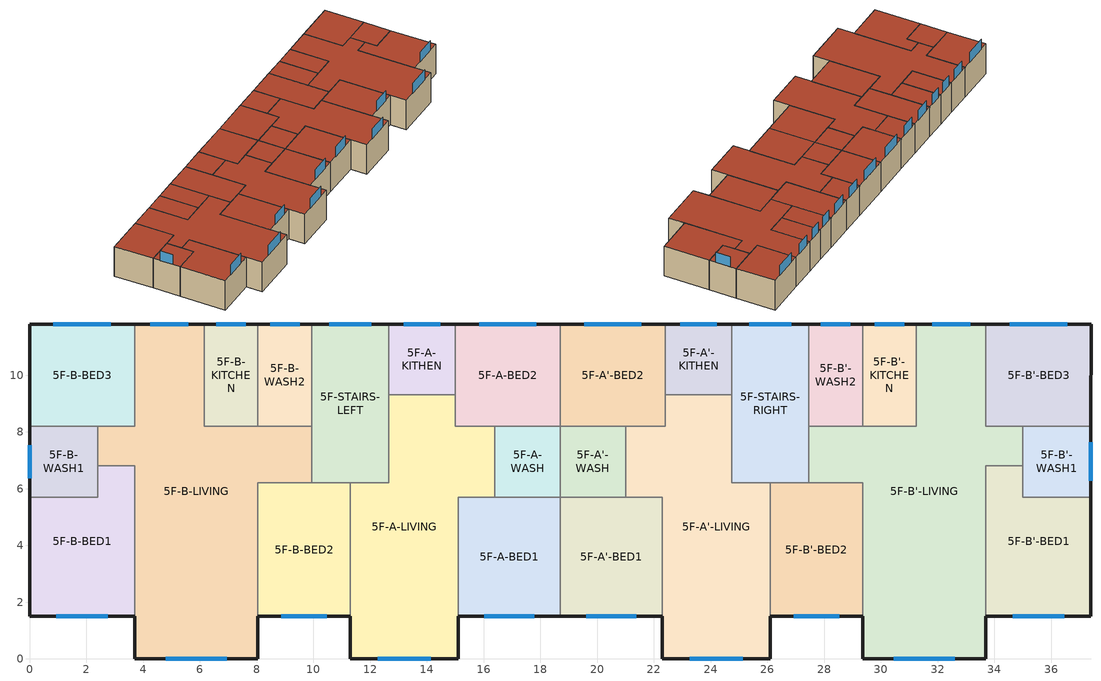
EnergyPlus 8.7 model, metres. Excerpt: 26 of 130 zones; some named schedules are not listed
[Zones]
5F-A'-BED1
 floor to 4F-A'-BED1 (Interior Floor): 18.7,5.7 22.3,5.7 22.3,1.5 18.7,1.5 z12
 wall outside (Exterior Wall): 18.7,1.5 22.3,1.5 z12:15
 wall to 5F-A-BED1 (Interior Wall): 18.7,5.7 18.7,1.5 z12:15
 wall to 5F-A'-WASH (Interior Wall): 21,5.7 18.7,5.7 z12:15
 wall to 5F-A'-LIVING (Interior Wall): 22.3,1.5 22.3,5.7 21,5.7 z12:15
 window (Exterior Window): 19.62,1.5 21.38,1.5 z15:16
 roof outside (Exterior Roof): 22.3,1.5 22.3,5.7 18.7,5.7 18.7,1.5 z15
5F-A'-BED2
 floor to 4F-A'-BED2 (Interior Floor): 18.7,11.8 22.4,11.8 22.4,8.2 18.7,8.2 z12
 wall outside (Exterior Wall): 22.4,11.8 18.7,11.8 z12:15
 wall to 5F-A'-LIVING (Interior Wall): 21,8.2 22.4,8.2 22.4,9.31 z12:15
 wall to 5F-A'-WASH (Interior Wall): 18.7,8.2 21,8.2 z12:15
 wall to 5F-A-BED2 (Interior Wall): 18.7,11.8 18.7,8.2 z12:15
 wall to 5F-A'-KITHEN (Interior Wall): 22.4,9.31 22.4,11.8 z12:15
 window (Exterior Window): 21.56,11.8 19.54,11.8 z15:16
 roof outside (Exterior Roof): 22.4,8.2 22.4,11.8 18.7,11.8 18.7,8.2 z15
5F-A'-KITHEN
 floor to 4F-A'-KITHEN (Interior Floor): 24.75,11.8 24.75,9.31 22.4,9.31 22.4,11.8 z12
 wall outside (Exterior Wall): 24.75,11.8 22.4,11.8 z12:15
 wall to 5F-STAIRS-RIGHT (Interior Wall): 24.75,9.31 24.75,11.8 z12:15
 wall to 5F-A'-LIVING (Interior Wall): 22.4,9.31 24.75,9.31 z12:15
 window (Exterior Window): 24.21,11.8 22.94,11.8 z15:16
 roof outside (Exterior Roof): 24.75,9.31 24.75,11.8 22.4,11.8 22.4,9.31 z15
5F-A'-LIVING
 floor to 4F-A'-LIVING (Interior Floor): 22.4,9.31 24.75,9.31 24.75,6.2 26.1,6.2 26.1,0 22.3,0 22.3,5.7 21,5.7 21,8.2 22.4,8.2 z12
 wall outside (Exterior Wall): 22.3,1.5 22.3,0 26.1,0 26.1,1.5 z12:15
 wall to 5F-A'-WASH (Interior Wall): 21,8.2 21,5.7 z12:15
 wall to 5F-STAIRS-RIGHT (Interior Wall): 26.1,6.2 24.75,6.2 24.75,9.31 z12:15
 wall to 5F-B'-BED2 (Interior Wall): 26.1,1.5 26.1,6.2 z12:15
 window (Exterior Window): 23.27,0 25.13,0 z15:16
 roof outside (Exterior Roof): 26.1,0 26.1,6.2 24.75,6.2 24.75,9.31 22.4,9.31 22.4,8.2 21,8.2 21,5.7 22.3,5.7 22.3,0 z15
5F-A'-WASH
 floor to 4F-A'-WASH (Interior Floor): 21,8.2 21,5.7 18.7,5.7 18.7,8.2 z12
 wall to 5F-A-WASH (Interior Wall): 18.7,8.2 18.7,5.7 z12:15
 roof outside (Exterior Roof): 21,5.7 21,8.2 18.7,8.2 18.7,5.7 z15
5F-A-BED1
 floor to 4F-A-BED1 (Interior Floor): 15.1,5.7 18.7,5.7 18.7,1.5 15.1,1.5 z12
 wall outside (Exterior Wall): 15.1,1.5 18.7,1.5 z12:15
 wall to 5F-A-LIVING (Interior Wall): 16.4,5.7 15.1,5.7 15.1,1.5 z12:15
 wall to 5F-A-WASH (Interior Wall): 18.7,5.7 16.4,5.7 z12:15
 window (Exterior Window): 16.02,1.5 17.78,1.5 z15:16
 roof outside (Exterior Roof): 18.7,1.5 18.7,5.7 15.1,5.7 15.1,1.5 z15
5F-A-BED2
 floor to 4F-A-BED2 (Interior Floor): 18.7,11.8 18.7,8.2 15,8.2 15,11.8 z12
 wall outside (Exterior Wall): 18.7,11.8 15,11.8 z12:15
 wall to 5F-A-WASH (Interior Wall): 16.4,8.2 18.7,8.2 z12:15
 wall to 5F-A-LIVING (Interior Wall): 15,9.31 15,8.2 16.4,8.2 z12:15
 wall to 5F-A-KITHEN (Interior Wall): 15,11.8 15,9.31 z12:15
 window (Exterior Window): 17.86,11.8 15.84,11.8 z15:16
 roof outside (Exterior Roof): 18.7,8.2 18.7,11.8 15,11.8 15,8.2 z15
5F-A-KITHEN
 floor to 4F-A-KITHEN (Interior Floor): 15,11.8 15,9.31 12.65,9.31 12.65,11.8 z12
 wall outside (Exterior Wall): 15,11.8 12.65,11.8 z12:15
 wall to 5F-A-LIVING (Interior Wall): 12.65,9.31 15,9.31 z12:15
 wall to 5F-STAIRS-LEFT (Interior Wall): 12.65,11.8 12.65,9.31 z12:15
 window (Exterior Window): 14.46,11.8 13.19,11.8 z15:16
 roof outside (Exterior Roof): 15,9.31 15,11.8 12.65,11.8 12.65,9.31 z15
5F-A-LIVING
 floor to 4F-A-LIVING (Interior Floor): 12.65,9.31 15,9.31 15,8.2 16.4,8.2 16.4,5.7 15.1,5.7 15.1,0 11.3,0 11.3,6.2 12.65,6.2 z12
 wall outside (Exterior Wall): 11.3,1.5 11.3,0 15.1,0 15.1,1.5 z12:15
 wall to 5F-B-BED2 (Interior Wall): 11.3,6.2 11.3,1.5 z12:15
 wall to 5F-STAIRS-LEFT (Interior Wall): 12.65,9.31 12.65,6.2 11.3,6.2 z12:15
 wall to 5F-A-WASH (Interior Wall): 16.4,5.7 16.4,8.2 z12:15
 window (Exterior Window): 12.27,0 14.13,0 z15:16
 roof outside (Exterior Roof): 15.1,0 15.1,5.7 16.4,5.7 16.4,8.2 15,8.2 15,9.31 12.65,9.31 12.65,6.2 11.3,6.2 11.3,0 z15
5F-A-WASH
 floor to 4F-A-WASH (Interior Floor): 18.7,8.2 18.7,5.7 16.4,5.7 16.4,8.2 z12
 roof outside (Exterior Roof): 18.7,5.7 18.7,8.2 16.4,8.2 16.4,5.7 z15
5F-B'-BED1
 floor to 4F-B'-BED1 (Interior Floor): 35,6.8 35,5.7 37.4,5.7 37.4,1.5 33.7,1.5 33.7,6.8 z12
 wall outside (Exterior Wall): 33.7,1.5 37.4,1.5 37.4,5.7 z12:15
 wall to 5F-B'-LIVING (Interior Wall): 35,6.8 33.7,6.8 33.7,1.5 z12:15
 wall to 5F-B'-WASH1 (Interior Wall): 37.4,5.7 35,5.7 35,6.8 z12:15
 window (Exterior Window): 34.64,1.5 36.46,1.5 z15:16
 roof outside (Exterior Roof): 37.4,1.5 37.4,5.7 35,5.7 35,6.8 33.7,6.8 33.7,1.5 z15
5F-B'-BED2
 floor to 4F-B'-BED2 (Interior Floor): 26.1,6.2 29.35,6.2 29.35,1.5 26.1,1.5 z12
 wall outside (Exterior Wall): 26.1,1.5 29.35,1.5 z12:15
 wall to 5F-STAIRS-RIGHT (Interior Wall): 27.45,6.2 26.1,6.2 z12:15
 wall to 5F-B'-LIVING (Interior Wall): 29.35,1.5 29.35,6.2 27.45,6.2 z12:15
 window (Exterior Window): 26.93,1.5 28.52,1.5 z15:16
 roof outside (Exterior Roof): 29.35,1.5 29.35,6.2 26.1,6.2 26.1,1.5 z15
5F-B'-BED3
 floor to 4F-B'-BED3 (Interior Floor): 37.4,11.8 37.4,8.2 33.7,8.2 33.7,11.8 z12
 wall outside (Exterior Wall): 37.4,8.2 37.4,11.8 33.7,11.8 z12:15
 wall to 5F-B'-WASH1 (Interior Wall): 35,8.2 37.4,8.2 z12:15
 wall to 5F-B'-LIVING (Interior Wall): 33.7,11.8 33.7,8.2 35,8.2 z12:15
 window (Exterior Window): 36.56,11.8 34.54,11.8 z15:16
 roof outside (Exterior Roof): 37.4,8.2 37.4,11.8 33.7,11.8 33.7,8.2 z15
5F-B'-KITCHEN
 floor to 4F-B'-KITCHEN (Interior Floor): 29.35,11.8 31.25,11.8 31.25,8.2 29.35,8.2 z12
 wall outside (Exterior Wall): 31.25,11.8 29.35,11.8 z12:15
 wall to 5F-B'-LIVING (Interior Wall): 29.35,8.2 31.25,8.2 31.25,11.8 z12:15
 wall to 5F-B'-WASH2 (Interior Wall): 29.35,11.8 29.35,8.2 z12:15
 window (Exterior Window): 30.82,11.8 29.78,11.8 z15:16
 roof outside (Exterior Roof): 29.35,8.2 31.25,8.2 31.25,11.8 29.35,11.8 z15
5F-B'-LIVING
 floor to 4F-B'-LIVING (Interior Floor): 31.25,11.8 33.7,11.8 33.7,8.2 35,8.2 35,6.8 33.7,6.8 33.7,0 29.35,0 29.35,6.2 27.45,6.2 27.45,8.2 31.25,8.2 z12
 wall outside (Exterior Wall): 29.35,1.5 29.35,0 33.7,0 33.7,1.5 / 33.7,11.8 31.25,11.8 z12:15
 wall to 5F-STAIRS-RIGHT (Interior Wall): 27.45,8.2 27.45,6.2 z12:15
 wall to 5F-B'-WASH2 (Interior Wall): 29.35,8.2 27.45,8.2 z12:15
 wall to 5F-B'-WASH1 (Interior Wall): 35,6.8 35,8.2 z12:15
 window (Exterior Window): 30.46,0 32.59,0 / 33.14,11.8 31.81,11.8 z15:16
 roof outside (Exterior Roof): 33.7,0 33.7,6.8 35,6.8 35,8.2 33.7,8.2 33.7,11.8 31.25,11.8 31.25,8.2 27.45,8.2 27.45,6.2 29.35,6.2 29.35,0 z15
5F-B'-WASH1
 floor to 4F-B'-WASH1 (Interior Floor): 37.4,8.2 37.4,5.7 35,5.7 35,8.2 z12
 wall outside (Exterior Wall): 37.4,5.7 37.4,8.2 z12:15
 window (Exterior Window): 37.4,6.27 37.4,7.63 z15:16
 roof outside (Exterior Roof): 37.4,5.7 37.4,8.2 35,8.2 35,5.7 z15
5F-B'-WASH2
 floor to 4F-B'-WASH2 (Interior Floor): 27.45,11.8 29.35,11.8 29.35,8.2 27.45,8.2 z12
 wall outside (Exterior Wall): 29.35,11.8 27.45,11.8 z12:15
 wall to 5F-STAIRS-RIGHT (Interior Wall): 27.45,11.8 27.45,8.2 z12:15
 window (Exterior Window): 28.92,11.8 27.88,11.8 z15:16
 roof outside (Exterior Roof): 29.35,8.2 29.35,11.8 27.45,11.8 27.45,8.2 z15
5F-B-BED1
 floor to 4F-B-BED1 (Interior Floor): 2.4,6.8 3.7,6.8 3.7,1.5 0,1.5 0,5.7 2.4,5.7 z12
 wall outside (Exterior Wall): 0,5.7 0,1.5 3.7,1.5 z12:15
 wall to 5F-B-WASH1 (Interior Wall): 2.4,6.8 2.4,5.7 0,5.7 z12:15
 wall to 5F-B-LIVING (Interior Wall): 3.7,1.5 3.7,6.8 2.4,6.8 z12:15
 window (Exterior Window): 0.94,1.5 2.76,1.5 z15:16
 roof outside (Exterior Roof): 3.7,1.5 3.7,6.8 2.4,6.8 2.4,5.7 0,5.7 0,1.5 z15
5F-B-BED2
 floor to 4F-B-BED2 (Interior Floor): 8.05,6.2 11.3,6.2 11.3,1.5 8.05,1.5 z12
 wall outside (Exterior Wall): 8.05,1.5 11.3,1.5 z12:15
 wall to 5F-B-LIVING (Interior Wall): 9.95,6.2 8.05,6.2 8.05,1.5 z12:15
 wall to 5F-STAIRS-LEFT (Interior Wall): 11.3,6.2 9.95,6.2 z12:15
 window (Exterior Window): 8.88,1.5 10.47,1.5 z15:16
 roof outside (Exterior Roof): 11.3,1.5 11.3,6.2 8.05,6.2 8.05,1.5 z15
5F-B-BED3
 floor to 4F-B-BED3 (Interior Floor): 0,11.8 3.7,11.8 3.7,8.2 0,8.2 z12
 wall outside (Exterior Wall): 3.7,11.8 0,11.8 0,8.2 z12:15
 wall to 5F-B-LIVING (Interior Wall): 2.4,8.2 3.7,8.2 3.7,11.8 z12:15
 wall to 5F-B-WASH1 (Interior Wall): 0,8.2 2.4,8.2 z12:15
 window (Exterior Window): 2.86,11.8 0.84,11.8 z15:16
 roof outside (Exterior Roof): 3.7,8.2 3.7,11.8 0,11.8 0,8.2 z15
5F-B-KITCHEN
 floor to 4F-B-KITCHEN (Interior Floor): 8.05,11.8 8.05,8.2 6.15,8.2 6.15,11.8 z12
 wall outside (Exterior Wall): 8.05,11.8 6.15,11.8 z12:15
 wall to 5F-B-WASH2 (Interior Wall): 8.05,8.2 8.05,11.8 z12:15
 wall to 5F-B-LIVING (Interior Wall): 6.15,11.8 6.15,8.2 8.05,8.2 z12:15
 window (Exterior Window): 7.62,11.8 6.58,11.8 z15:16
 roof outside (Exterior Roof): 8.05,8.2 8.05,11.8 6.15,11.8 6.15,8.2 z15
5F-B-LIVING
 floor to 4F-B-LIVING (Interior Floor): 3.7,11.8 6.15,11.8 6.15,8.2 9.95,8.2 9.95,6.2 8.05,6.2 8.05,0 3.7,0 3.7,6.8 2.4,6.8 2.4,8.2 3.7,8.2 z12
 wall outside (Exterior Wall): 6.15,11.8 3.7,11.8 / 3.7,1.5 3.7,0 8.05,0 8.05,1.5 z12:15
 wall to 5F-B-WASH2 (Interior Wall): 9.95,8.2 8.05,8.2 z12:15
 wall to 5F-STAIRS-LEFT (Interior Wall): 9.95,6.2 9.95,8.2 z12:15
 wall to 5F-B-WASH1 (Interior Wall): 2.4,8.2 2.4,6.8 z12:15
 window (Exterior Window): 4.81,0 6.94,0 / 5.59,11.8 4.26,11.8 z15:16
 roof outside (Exterior Roof): 8.05,0 8.05,6.2 9.95,6.2 9.95,8.2 6.15,8.2 6.15,11.8 3.7,11.8 3.7,8.2 2.4,8.2 2.4,6.8 3.7,6.8 3.7,0 z15
5F-B-WASH1
 floor to 4F-B-WASH1 (Interior Floor): 2.4,8.2 2.4,5.7 0,5.7 0,8.2 z12
 wall outside (Exterior Wall): 0,8.2 0,5.7 z12:15
 window (Exterior Window): 0,7.53 0,6.37 z15:16
 roof outside (Exterior Roof): 2.4,5.7 2.4,8.2 0,8.2 0,5.7 z15
5F-B-WASH2
 floor to 4F-B-WASH2 (Interior Floor): 9.95,11.8 9.95,8.2 8.05,8.2 8.05,11.8 z12
 wall outside (Exterior Wall): 9.95,11.8 8.05,11.8 z12:15
 wall to 5F-STAIRS-LEFT (Interior Wall): 9.95,8.2 9.95,11.8 z12:15
 window (Exterior Window): 9.52,11.8 8.48,11.8 z15:16
 roof outside (Exterior Roof): 9.95,8.2 9.95,11.8 8.05,11.8 8.05,8.2 z15
5F-STAIRS-LEFT
 floor to 4F-STAIRS-LEFT (Interior Floor): 9.95,11.8 12.65,11.8 12.65,6.2 9.95,6.2 z12
 wall outside (Exterior Wall): 12.65,11.8 9.95,11.8 z12:15
 window (Exterior Window): 12.03,11.8 10.57,11.8 z15:16
 roof outside (Exterior Roof): 12.65,6.2 12.65,11.8 9.95,11.8 9.95,6.2 z15
5F-STAIRS-RIGHT
 floor to 4F-STAIRS-RIGHT (Interior Floor): 27.45,11.8 27.45,6.2 24.75,6.2 24.75,11.8 z12
 wall outside (Exterior Wall): 27.45,11.8 24.75,11.8 z12:15
 window (Exterior Window): 26.83,11.8 25.37,11.8 z15:16
 roof outside (Exterior Roof): 27.45,6.2 27.45,11.8 24.75,11.8 24.75,6.2 z15
[Building]
basic model: North Axis {deg}=246.214; Terrain=City; Solar Distribution=FullInteriorAndExteriorWithReflections
[Material] Thermal Absorptance=0.9; Solar Absorptance=0.7; Visible Absorptance=0.7
Name | Roughness | Thickness {m} | Conductivity {W/m-K} | Density {kg/m3} | Specific Heat {J/kg-K}
5shuinishajiang | Rough | 0.005 | 0.93 | 1800 | 1050
20shuinishajiang | Rough | 0.02 | 0.93 | 1800 | 1050
60NanRanXinJiSuJuBenBan | Rough | 0.06 | 0.03 | 30 | 1380
100NanRanXinJiSuJuBenBan | Rough | 0.1 | 0.03 | 30 | 1380
ShaoJieYeYan | Rough | 0.2 | 0.58 | 1400 | 1050
60hunningtulouban | Rough | 0.06 | 1.74 | 2500 | 920
10baowenshajiang | Smooth | 0.01 | 0.29 | 800 | 1050
45 xishihunningtu | Rough | 0.045 | 1.51 | 2300 | 920
85 XPS | Smooth | 0.085 | 0.3 | 28.5 | 1647
15mudiban | VerySmooth | 0.015 | 0.18 | 700 | 2510
20SuiShiLuanShi | MediumRough | 0.02 | 1.4 | 2200 | 920
5SBS | MediumRough | 0.005 | 0.23 | 900 | 1620
30shaojietaoli | MediumRough | 0.03 | 0.28 | 950 | 1050
120gangjinhunningtu | MediumRough | 0.12 | 1.74 | 2500 | 920
[Material:NoMass] Roughness=Rough; Thermal Absorptance=0.9; Solar Absorptance=0.7; Visible Absorptance=0.7
Name | Thermal Resistance {m2-K/W}
Exterior Wall | 1
Exterior Roof | 1.43
Interior Wall | 0.5
[WindowMaterial:SimpleGlazingSystem]
window1: U-Factor {W/m2-K}=2.8; Solar Heat Gain Coefficient=0.75
[WindowMaterial:Blind]
blind: Slat Orientation=Horizontal; Slat Width {m}=0.025; Slat Separation {m}=0.019; Slat Thickness {m}=0.001; Slat Angle {deg}=45; Slat Conductivity {W/m-K}=0.1; Slat Beam Solar Transmittance=0; Front Side Slat Beam Solar Reflectance=0.7; Back Side Slat Beam Solar Reflectance=0.7; Slat Diffuse Solar Transmittance=0; Front Side Slat Diffuse Solar Reflectance=0.7; Back Side Slat Diffuse Solar Reflectance=0.7; Slat Beam Visible Transmittance=0; Front Side Slat Beam Visible Reflectance=0.5; Back Side Slat Beam Visible Reflectance=0.5; Slat Diffuse Visible Transmittance=0; Front Side Slat Diffuse Visible Reflectance=0.5; Back Side Slat Diffuse Visible Reflectance=0.5; Slat Infrared Hemispherical Transmittance=0; Front Side Slat Infrared Hemispherical Emissivity=0.9; Back Side Slat Infrared Hemispherical Emissivity=0.9; Blind to Glass Distance {m}=0.05; Blind Top Opening Multiplier=0; Blind Bottom Opening Multiplier=0; Blind Left Side Opening Multiplier=0.5; Blind Right Side Opening Multiplier=0.5; Minimum Slat Angle {deg}=0; Maximum Slat Angle {deg}=180
[Construction]
Exterior Wall: 5shuinishajiang, 60NanRanXinJiSuJuBenBan, 20shuinishajiang, ShaoJieYeYan, 20shuinishajiang
Interior Wall: 10baowenshajiang, 60hunningtulouban, 10baowenshajiang
Interior Floor: 60hunningtulouban, 60hunningtulouban, 85 XPS, 45 xishihunningtu, 15mudiban
Exterior Window: window1
Exterior Roof: 20SuiShiLuanShi, 20shuinishajiang, 100NanRanXinJiSuJuBenBan, 5SBS, 20shuinishajiang, 30shaojietaoli, 120gangjinhunningtu
[WindowProperty:ShadingControl]
external shading control: Shading Type=ExteriorBlind; Shading Control Type=OnIfScheduleAllows; Schedule=shading schedule; Shading Control Is Scheduled=Yes; Glare Control Is Active=No; Shading Device Material=blind; Type of Slat Angle Control for Blinds=FixedSlatAngle
[Zone]
5F-A'-BED1; 5F-A'-BED2; 5F-A'-KITHEN; 5F-A'-LIVING; 5F-A'-WASH; 5F-A-BED1; 5F-A-BED2; 5F-A-KITHEN; 5F-A-LIVING; 5F-A-WASH; 5F-B'-BED1; 5F-B'-BED2; 5F-B'-BED3; 5F-B'-KITCHEN; 5F-B'-LIVING; 5F-B'-WASH1; 5F-B'-WASH2; 5F-B-BED1; 5F-B-BED2; 5F-B-BED3; 5F-B-KITCHEN; 5F-B-LIVING; 5F-B-WASH1; 5F-B-WASH2; 5F-STAIRS-LEFT; 5F-STAIRS-RIGHT
[ZoneVentilation:WindandStackOpenArea] Opening Area {m2}=0.3; Opening Effectiveness=autocalculate; Discharge Coefficient for Opening=autocalculate; Minimum Indoor Temperature {C}=-100; Maximum Indoor Temperature {C}=100; Delta Temperature {deltaC}=-100; Minimum Outdoor Temperature {C}=-100; Maximum Outdoor Temperature {C}=100; Maximum Wind Speed {m/s}=40
Name | Zone | Opening Area Fraction Schedule
ventilation-wind57 | 5F-A'-BED1 | Working/Schooling Bedroom occupancy
ventilation-wind58 | 5F-A'-BED2 | Working/Schooling Bedroom occupancy
ventilation-wind59 | 5F-A'-LIVING | Retired excluded fml livingroom  occupancy
ventilation-wind60 | 5F-A-BED1 | Working/Schooling Bedroom occupancy
ventilation-wind61 | 5F-A-BED2 | Working/Schooling Bedroom occupancy
ventilation-wind62 | 5F-A-LIVING | Retired excluded fml livingroom  occupancy
ventilation-wind63 | 5F-B'-BED1 | Retired Bedroom occupancy
ventilation-wind64 | 5F-B'-BED2 | Retired Bedroom occupancy
ventilation-wind65 | 5F-B'-BED3 | Retired Bedroom occupancy
ventilation-wind66 | 5F-B'-LIVING | Retired included fml livingroom occupancy
ventilation-wind67 | 5F-B-BED1 | Retired Bedroom occupancy
ventilation-wind68 | 5F-B-BED2 | Retired Bedroom occupancy
ventilation-wind69 | 5F-B-BED3 | Retired Bedroom occupancy
ventilation-wind70 | 5F-B-LIVING | Retired included fml livingroom occupancy
[AvailabilityManager:HybridVentilation] Ventilation Control Mode Schedule=On; Use Weather File Rain Indicators=Yes; Maximum Wind Speed {m/s}=40; Minimum Outdoor Temperature {C}=18; Maximum Outdoor Temperature {C}=26; Minimum Outdoor Enthalpy {J/kg}=1; Maximum Outdoor Enthalpy {J/kg}=299999; Minimum Outdoor Ventilation Air Schedule=Off; Simple Airflow Control Type Schedule=On
Name | Control Zone | ZoneVentilation Object
ventilation manager57 | 5F-A'-BED1 | ventilation-wind57
ventilation manager58 | 5F-A'-BED2 | ventilation-wind58
ventilation manager59 | 5F-A'-LIVING | ventilation-wind59
ventilation manager60 | 5F-A-BED1 | ventilation-wind60
ventilation manager61 | 5F-A-BED2 | ventilation-wind61
ventilation manager62 | 5F-A-LIVING | ventilation-wind62
ventilation manager63 | 5F-B'-BED1 | ventilation-wind63
ventilation manager64 | 5F-B'-BED2 | ventilation-wind64
ventilation manager65 | 5F-B'-BED3 | ventilation-wind65
ventilation manager66 | 5F-B'-LIVING | ventilation-wind66
ventilation manager67 | 5F-B-BED1 | ventilation-wind67
ventilation manager68 | 5F-B-BED2 | ventilation-wind68
ventilation manager69 | 5F-B-BED3 | ventilation-wind69
ventilation manager70 | 5F-B-LIVING | ventilation-wind70
[ZoneControl:Thermostat] Control Type Schedule=HVACTemplate-Always 4; Control=Setpoints Dual SP Control
Name | Zone or ZoneList
5F-A'-BED1 Thermostat | 5F-A'-BED1
5F-A'-BED2 Thermostat | 5F-A'-BED2
5F-A'-LIVING Thermostat | 5F-A'-LIVING
5F-A-BED1 Thermostat | 5F-A-BED1
5F-A-BED2 Thermostat | 5F-A-BED2
5F-A-LIVING Thermostat | 5F-A-LIVING
5F-B'-BED1 Thermostat | 5F-B'-BED1
5F-B'-BED2 Thermostat | 5F-B'-BED2
5F-B'-BED3 Thermostat | 5F-B'-BED3
5F-B'-LIVING Thermostat | 5F-B'-LIVING
5F-B-BED1 Thermostat | 5F-B-BED1
5F-B-BED2 Thermostat | 5F-B-BED2
5F-B-BED3 Thermostat | 5F-B-BED3
5F-B-LIVING Thermostat | 5F-B-LIVING
[Zone equipment]
5F-A'-BED1: 5F-A'-BED1 Ideal Loads Air System
5F-A'-BED2: 5F-A'-BED2 Ideal Loads Air System
5F-A'-LIVING: 5F-A'-LIVING Ideal Loads Air System
5F-A-BED1: 5F-A-BED1 Ideal Loads Air System
5F-A-BED2: 5F-A-BED2 Ideal Loads Air System
5F-A-LIVING: 5F-A-LIVING Ideal Loads Air System
5F-B'-BED1: 5F-B'-BED1 Ideal Loads Air System
5F-B'-BED2: 5F-B'-BED2 Ideal Loads Air System
5F-B'-BED3: 5F-B'-BED3 Ideal Loads Air System
5F-B'-LIVING: 5F-B'-LIVING Ideal Loads Air System
5F-B-BED1: 5F-B-BED1 Ideal Loads Air System
5F-B-BED2: 5F-B-BED2 Ideal Loads Air System
5F-B-BED3: 5F-B-BED3 Ideal Loads Air System
5F-B-LIVING: 5F-B-LIVING Ideal Loads Air System
[ZoneHVAC:IdealLoadsAirSystem] Maximum Heating Supply Air Temperature [C]=50; Minimum Cooling Supply Air Temperature [C]=13; Maximum Heating Supply Air Humidity Ratio [kg-H20/kg-air]=0.0156; Minimum Cooling Supply Air Humidity Ratio [kg-H20/kg-air]=0.0077; Heating Limit=NoLimit; Cooling Limit=NoLimit; Dehumidification Control Type=ConstantSupplyHumidityRatio; Cooling Sensible Heat Ratio=0.7; Humidification Control Type=ConstantSupplyHumidityRatio; Demand Controlled Ventilation Type=None; Outdoor Air Economizer Type=NoEconomizer; Heat Recovery Type=None; Sensible Heat Recovery Effectiveness=0.7; Latent Heat Recovery Effectiveness=0.65
Name | Availability Schedule
3F-B'-LIVING Ideal Loads Air System; 3F-B-LIVING Ideal Loads Air System; 4F-B'-LIVING Ideal Loads Air System | Retired included fml livingroom occupancy
3F-B-BED1 Ideal Loads Air System; 3F-B-BED2 Ideal Loads Air System; 3F-B-BED3 Ideal Loads Air System; 4F-B'-BED1 Ideal Loads Air System; 4F-B'-BED2 Ideal Loads Air System; 4F-B'-BED3 Ideal Loads Air System | Retired Bedroom occupancy
4F-A'-BED1 Ideal Loads Air System; 4F-A'-BED2 Ideal Loads Air System; 4F-A-BED1 Ideal Loads Air System; 4F-A-BED2 Ideal Loads Air System | Working/Schooling Bedroom occupancy
4F-A'-LIVING Ideal Loads Air System; 4F-A-LIVING Ideal Loads Air System | Retired excluded fml livingroom  occupancy
